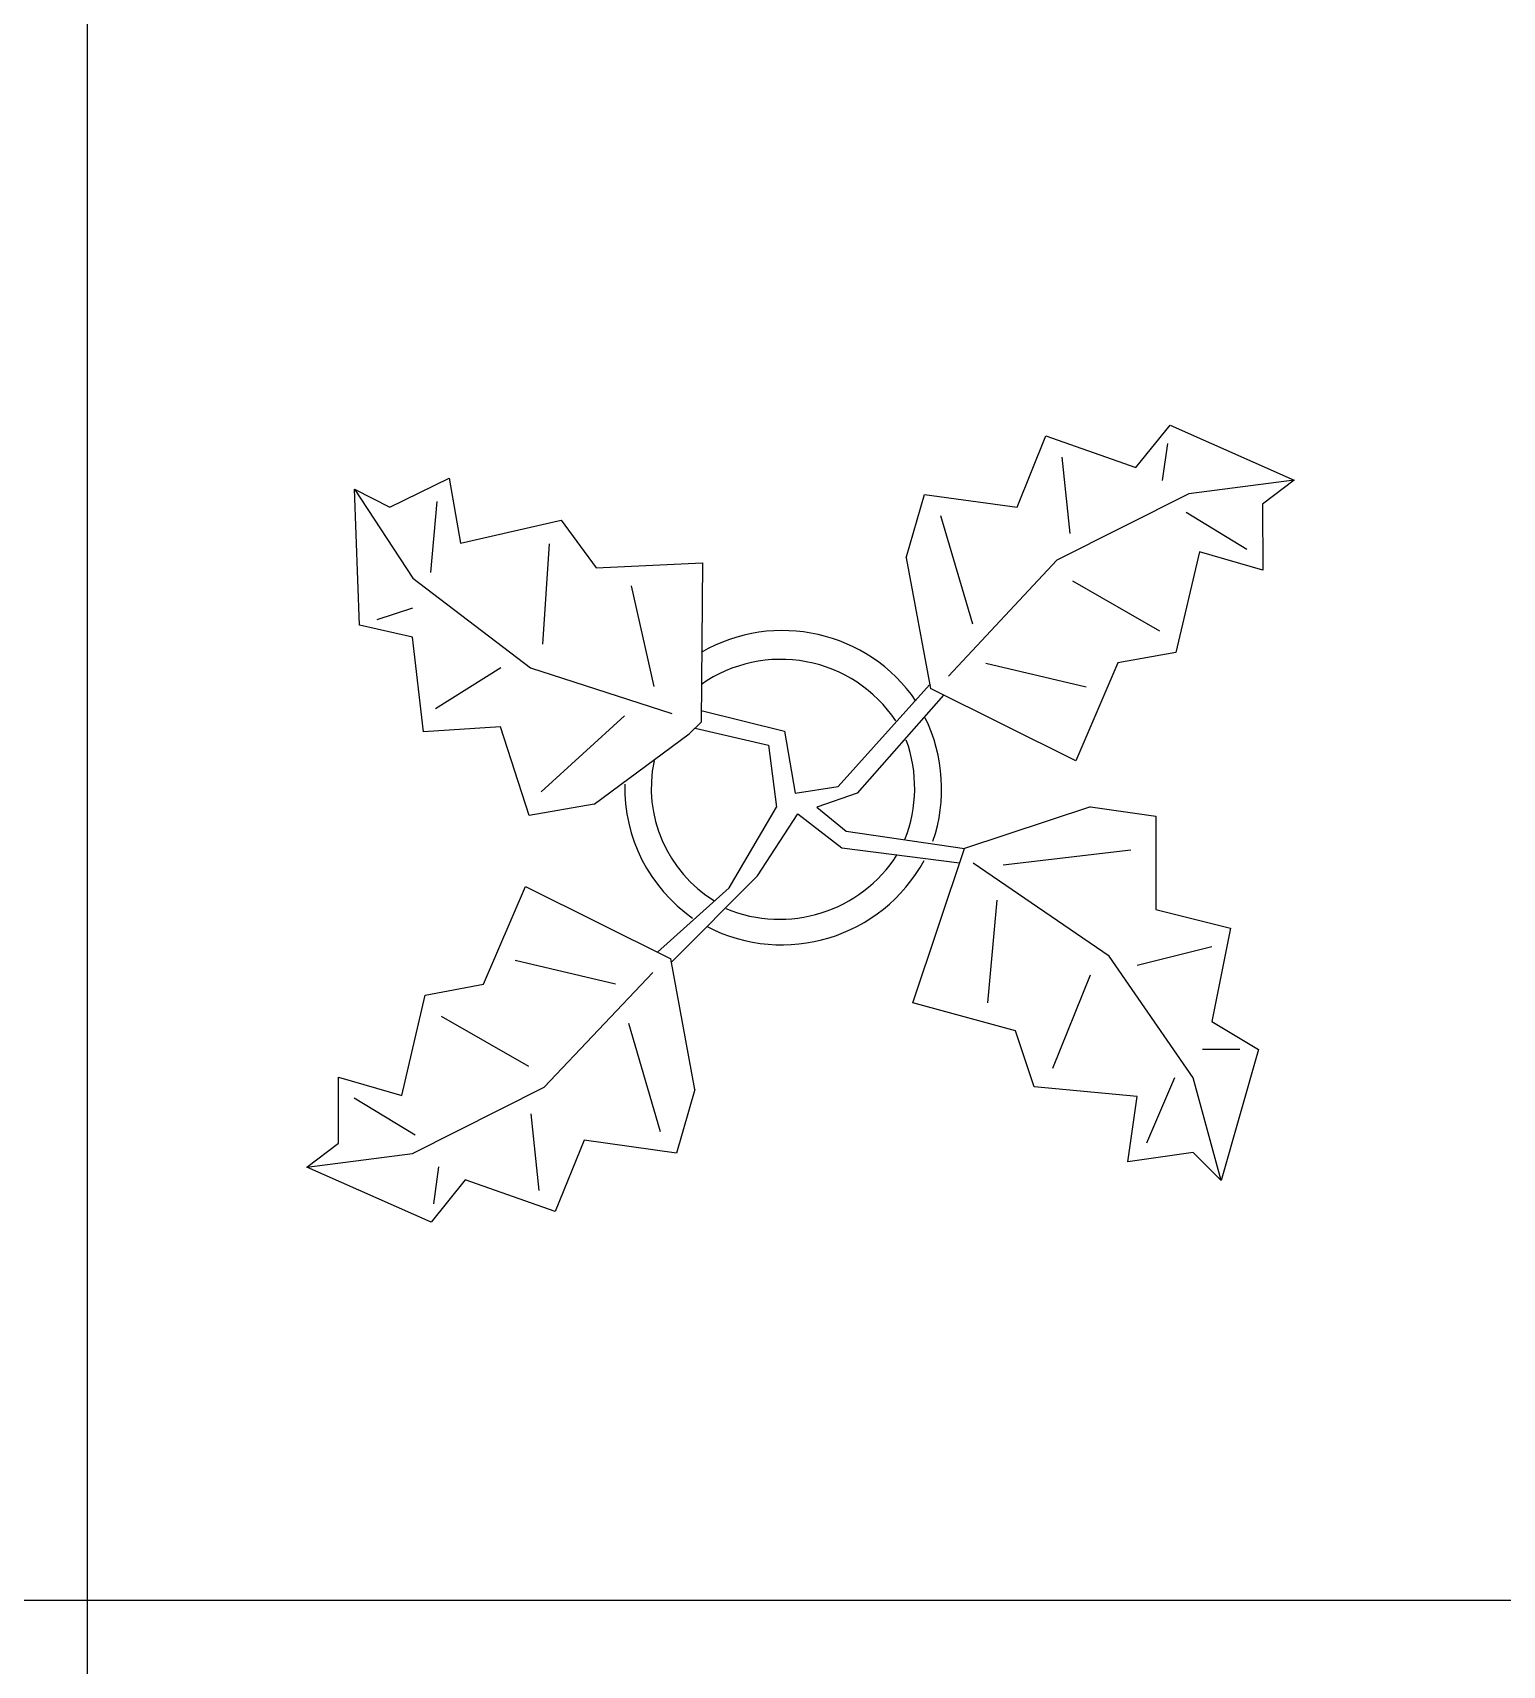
# Model space of a CAD drawing. Header units: millimetres. Extents: x -4017 to 59953, y -688 to 66564.
# Drawn here: x 35031 to 37118, y 14005 to 16322 of the extents above; entities that cross this region are included whole.
import ezdxf

# ---------------------------------------------------------------- set-up
doc = ezdxf.new("R2010")
doc.units = ezdxf.units.MM
doc.layers.add('www.cad-blocks.net', color=7, linetype='Continuous')

# ---------------------------------------------------------------- blocks, each defined once
blk = doc.blocks.new('A$C516926BB')
for p, q in [((37.5671, 38.5194), (37.5671, 0)), ((0, 4.7221), (62.4121, 4.7221))]:
    blk.add_line(p, q)
blk = doc.blocks.new('A$C1D5C759D')
at = {"linetype": 'Continuous'}
for p, q in [((1.0086, 1.0147), (1.0496, 1.116)), ((1.0496, 1.116), (1.1772, 1.0713)), ((1.1772, 1.0713), (1.2258, 1.1314)), ((1.2258, 1.1314), (1.4022, 1.0531)), ((1.2221, 1.1052), (1.2147, 1.0527)), ((1.0722, 1.0861), (1.0836, 0.9774)), ((0.1179, 1.0149), (0.2021, 1.0562)), ((0.2021, 1.0562), (0.2181, 0.9638)), ((1.4022, 1.0531), (1.2523, 1.034)), ((1.4022, 1.0531), (1.3573, 1.0192)), ((0.0678, 1.0404), (0.1507, 0.914)), ((0.0678, 1.0404), (0.1179, 1.0149)), ((0.0747, 0.8475), (0.0678, 1.0404)), ((0.1759, 0.9222), (0.185, 1.0228)), ((0.8512, 0.9431), (0.8773, 1.0331)), ((0.8773, 1.0331), (1.0086, 1.0147)), ((1.2523, 1.034), (1.065, 0.9398)), ((0.8998, 1.0032), (0.9452, 0.8495)), ((1.2486, 1.0077), (1.335, 0.9554)), ((1.3573, 1.0192), (1.3575, 0.9255)), ((0.2181, 0.9638), (0.3609, 0.9963)), ((0.3609, 0.9963), (0.4107, 0.9288)), ((0.3439, 0.9629), (0.3344, 0.8204)), ((1.2675, 0.9515), (1.234, 0.8089)), ((1.3575, 0.9255), (1.2675, 0.9515)), ((0.4107, 0.9288), (0.5617, 0.9361)), ((0.5617, 0.9361), (0.56, 0.7098)), ((0.8512, 0.9431), (0.8854, 0.7575)), ((1.065, 0.9398), (0.911, 0.7751)), ((0.1507, 0.914), (0.3174, 0.787)), ((1.2115, 0.8389), (1.0876, 0.9099)), ((0.4933, 0.7605), (0.4609, 0.9033)), ((0.0999, 0.8557), (0.1504, 0.8721)), ((0.15, 0.8302), (0.0747, 0.8475)), ((0.1658, 0.6959), (0.15, 0.8302)), ((0.9641, 0.7933), (1.1066, 0.7599)), ((1.1516, 0.7938), (1.0919, 0.6549)), ((1.234, 0.8089), (1.1516, 0.7938)), ((0.1828, 0.7293), (0.2755, 0.7873)), ((0.3174, 0.787), (0.5181, 0.7221)), ((0.7546, 0.6186), (0.8844, 0.7628)), ((0.9042, 0.7482), (0.7813, 0.6089)), ((1.0919, 0.6549), (0.8854, 0.7575)), ((0.3329, 0.6108), (0.4511, 0.7189)), ((0.5601, 0.7264), (0.6783, 0.6969)), ((0.2749, 0.7034), (0.1658, 0.6959)), ((0.3158, 0.5773), (0.2749, 0.7034)), ((0.5431, 0.693), (0.56, 0.7098)), ((0.5515, 0.7014), (0.6554, 0.6773)), ((0.6783, 0.6969), (0.6935, 0.6089)), ((0.4082, 0.5934), (0.5431, 0.693)), ((0.6554, 0.6773), (0.6668, 0.5893)), ((0.6935, 0.6089), (0.7546, 0.6186)), ((0.7813, 0.6089), (0.7241, 0.5893)), ((0.4082, 0.5934), (0.3158, 0.5773)), ((0.5996, 0.4745), (0.6668, 0.5893)), ((0.6401, 0.4915), (0.6974, 0.5795)), ((0.6974, 0.5795), (0.7595, 0.5316)), ((0.7241, 0.5893), (0.766, 0.5551)), ((1.1126, 0.5897), (0.9339, 0.5306)), ((1.1126, 0.5897), (1.2054, 0.5765)), ((1.2054, 0.5765), (1.2054, 0.4439)), ((0.766, 0.5551), (0.9339, 0.5306)), ((0.7595, 0.5316), (0.927, 0.5102)), ((0.8607, 0.3113), (0.9338, 0.5306)), ((0.9886, 0.5071), (1.1702, 0.5286)), ((0.5177, 0.3692), (0.6401, 0.4915)), ((1.1391, 0.3776), (0.946, 0.5096)), ((0.2507, 0.3377), (0.3103, 0.4766)), ((0.3103, 0.4766), (0.5168, 0.3739)), ((0.5996, 0.4745), (0.4981, 0.3832)), ((0.98, 0.4571), (0.9667, 0.3113)), ((1.2054, 0.4439), (1.3114, 0.4174)), ((1.3114, 0.4174), (1.2849, 0.2848)), ((0.4382, 0.3381), (0.2956, 0.3715)), ((0.551, 0.1884), (0.5168, 0.3739)), ((1.2584, 0.2052), (1.1391, 0.3776)), ((1.2849, 0.3909), (1.1789, 0.3643)), ((0.3372, 0.1916), (0.4914, 0.3546)), ((1.0595, 0.2185), (1.1126, 0.3511)), ((0.1682, 0.3225), (0.2507, 0.3377)), ((0.1348, 0.1799), (0.1682, 0.3225)), ((1.0065, 0.2715), (0.8607, 0.3113)), ((0.1908, 0.2925), (0.3147, 0.2216)), ((0.5024, 0.1282), (0.457, 0.2819)), ((1.2849, 0.2848), (1.3512, 0.245)), ((1.033, 0.192), (1.0065, 0.2715)), ((1.3247, 0.245), (1.2717, 0.245)), ((1.3512, 0.245), (1.2982, 0.0594)), ((0.0447, 0.206), (0.1348, 0.1799)), ((0.0449, 0.1122), (0.0447, 0.206)), ((0.15, 0.0974), (0.3372, 0.1916)), ((0.551, 0.1884), (0.525, 0.0983)), ((1.1789, 0.1787), (1.033, 0.192)), ((1.2319, 0.2052), (1.1921, 0.1124)), ((1.2982, 0.0594), (1.2584, 0.2052)), ((0.1536, 0.1237), (0.0673, 0.176)), ((1.1656, 0.0859), (1.1789, 0.1787)), ((0.3301, 0.0453), (0.3186, 0.1541)), ((0.3937, 0.1167), (0.3526, 0.0154)), ((0.525, 0.0983), (0.3937, 0.1167)), ((0, 0.0783), (0.0449, 0.1122)), ((0, 0.0783), (0.15, 0.0974)), ((1.2584, 0.0992), (1.1656, 0.0859)), ((1.2982, 0.0594), (1.2584, 0.0992)), ((0.1764, 0), (0, 0.0783)), ((0.1801, 0.0263), (0.1875, 0.0788)), ((0.225, 0.0601), (0.1764, 0)), ((0.3526, 0.0154), (0.225, 0.0601))]:
    blk.add_line(p, q, dxfattribs=at)
for centre, radius, start, end in [((0.6753, 0.61), 0.2298, 34.3757, 120.1028), ((0.673, 0.6022), 0.1967, 33.8219, 124.9414), ((0.6716, 0.6151), 0.2298, 341.2017, 26.0918), ((0.6653, 0.6163), 0.1979, 338.4094, 20.0301), ((0.6765, 0.6163), 0.1875, 168.1647, 238.6725), ((0.6765, 0.6163), 0.225, 178.6147, 235.1169), ((0.6744, 0.6244), 0.2306, 242.5812, 331.2714), ((0.6712, 0.6284), 0.1983, 247.3711, 327.472)]:
    blk.add_arc(centre, radius, start, end, dxfattribs=at)

msp = doc.modelspace()

# ---------------------------------------------------------------- block references
at = {"xscale": 1000, "yscale": 1000, "zscale": 1000}
msp.add_blockref('A$C1D5C759D', (35420.5, 14633.9), dxfattribs=at)
at = {"layer": 'www.cad-blocks.net', "color": 155, "true_color": 0x546d8e, "xscale": 1000, "yscale": 1000, "zscale": 1000}
msp.add_blockref('A$C516926BB', (-2458.7, 9375.6), dxfattribs=at)

doc.saveas('drawing.dxf')
